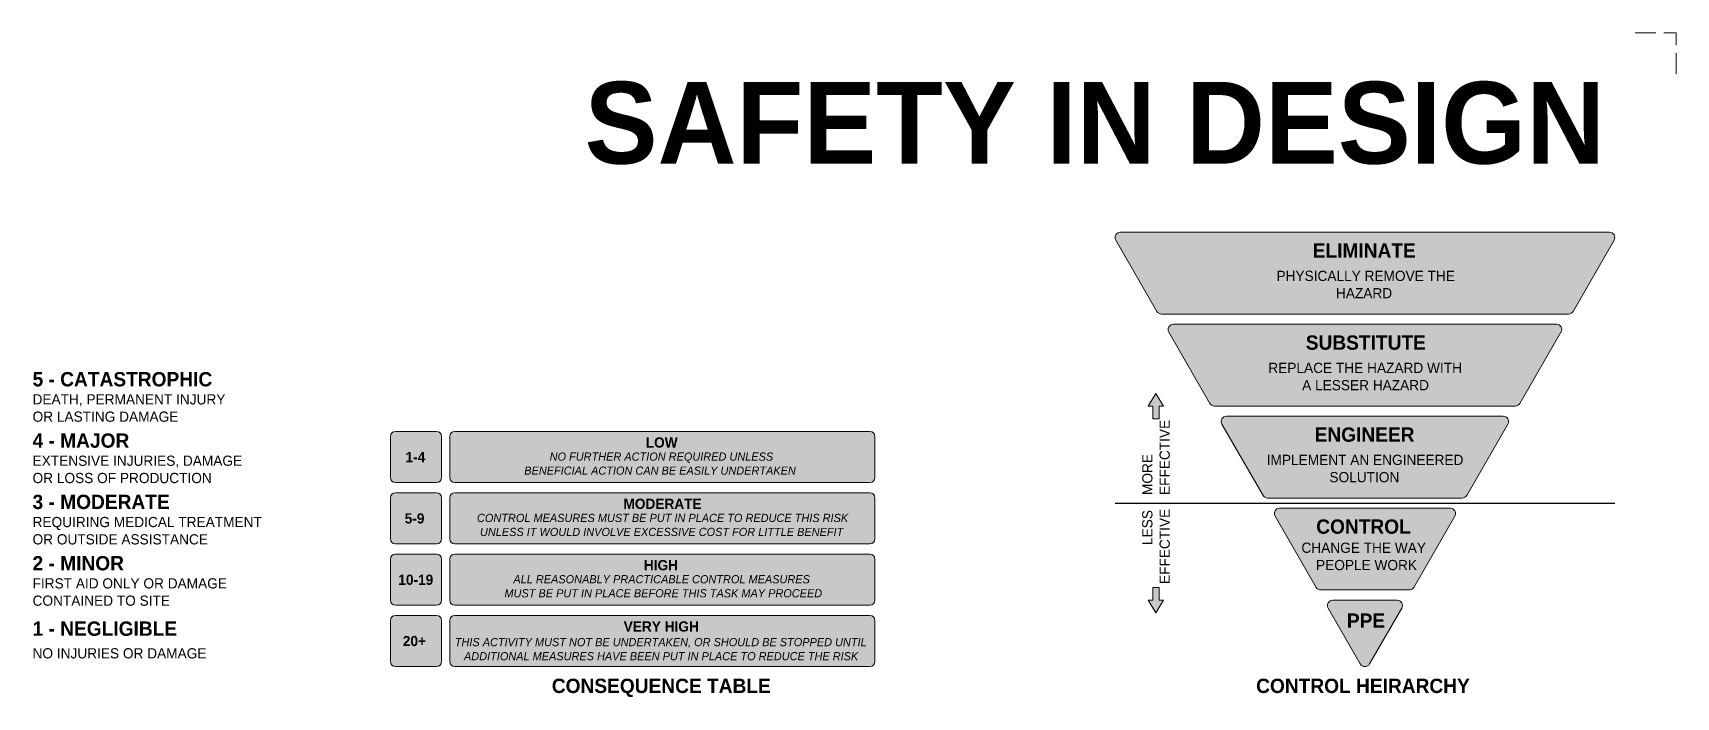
# Model space of a CAD drawing. Header units: millimetres. Extents: x 1155 to 1947, y 2420 to 2582.
# Drawn here: x 1544.9 to 1946.9, y 2419.9 to 2582.4 of the extents above; entities that cross this region are included whole.
import ezdxf

# ---------------------------------------------------------------- set-up
doc = ezdxf.new("R2010")
doc.units = ezdxf.units.MM
doc.linetypes.add('Dash', pattern=[7, 5, -2])
for name, color, linetype, lineweight in [('A-000-T_TEXT', 231, 'Continuous', 13), ('A-010-M_LINE', 90, 'Continuous', 13), ('A-010-M_LINE-T', 151, 'Continuous', 13), ('Z-060-M_DETAIL', 92, 'Continuous', 25), ('Z-200_P_REF_PLANE', 111, 'Dash', 13)]:
    doc.layers.add(name, color=color, linetype=linetype, lineweight=lineweight)
doc.styles.add('Figtree', font='', dxfattribs={"height": 2.5})
doc.styles.add('Figtree SemiBold_B', font='', dxfattribs={"height": 2.5})
doc.styles.add('Figtree SemiBold_B_1', font='', dxfattribs={"height": 3.5})
doc.styles.add('Figtree SemiBold_B_2', font='', dxfattribs={"height": 20})
doc.styles.add('Figtree_I', font='', dxfattribs={"height": 2})
doc.styles.get('Figtree').set_extended_font_data('Figtree')
doc.styles.get('Figtree SemiBold_B').set_extended_font_data('Figtree SemiBold', bold=True)
doc.styles.get('Figtree SemiBold_B_1').set_extended_font_data('Figtree SemiBold', bold=True)
doc.styles.get('Figtree SemiBold_B_2').set_extended_font_data('Figtree SemiBold', bold=True)
doc.styles.get('Figtree_I').set_extended_font_data('Figtree', italic=True)

msp = doc.modelspace()

# ---------------------------------------------------------------- hatches: boundary and pattern name
at = {"layer": 'Z-060-M_DETAIL'}
for color, points in [(133, [(1920.55, 2513.65), (1920.89, 2513.69), (1921.2, 2513.82), (1921.47, 2514.03), (1921.68, 2514.3), (1931.72, 2531.7), (1931.85, 2532.01), (1931.9, 2532.35), (1931.85, 2532.68), (1931.72, 2533), (1931.52, 2533.26), (1931.25, 2533.47), (1930.93, 2533.6), (1930.6, 2533.65), (1810.94, 2533.65), (1810.6, 2533.6), (1810.29, 2533.47), (1810.02, 2533.26), (1809.81, 2533), (1809.68, 2532.68), (1809.64, 2532.35), (1809.68, 2532.01), (1809.81, 2531.7), (1819.86, 2514.3), (1820.07, 2514.03), (1820.33, 2513.82), (1820.65, 2513.69), (1820.98, 2513.65), (1828.72, 2513.65)]), (133, [(1907.56, 2491.15), (1907.9, 2491.19), (1908.21, 2491.32), (1908.48, 2491.53), (1908.69, 2491.8), (1918.73, 2509.2), (1918.86, 2509.51), (1918.91, 2509.85), (1918.86, 2510.18), (1918.73, 2510.5), (1918.53, 2510.76), (1918.26, 2510.97), (1917.94, 2511.1), (1917.61, 2511.15), (1823.93, 2511.15), (1823.59, 2511.1), (1823.28, 2510.97), (1823.01, 2510.76), (1822.8, 2510.5), (1822.67, 2510.18), (1822.63, 2509.85), (1822.67, 2509.51), (1822.8, 2509.2), (1832.85, 2491.8), (1833.06, 2491.53), (1833.32, 2491.32), (1833.64, 2491.19), (1833.97, 2491.15), (1886.54, 2491.15)]), (133, [(1820.41, 2488.02), (1820.41, 2491.11), (1821.49, 2491.11), (1819.64, 2494.2), (1817.78, 2491.11), (1818.87, 2491.11), (1818.87, 2488.02)]), (41, [(1894.57, 2468.65), (1894.91, 2468.69), (1895.22, 2468.82), (1895.49, 2469.03), (1895.7, 2469.3), (1905.74, 2486.7), (1905.87, 2487.01), (1905.92, 2487.35), (1905.87, 2487.68), (1905.74, 2488), (1905.54, 2488.26), (1905.27, 2488.47), (1904.95, 2488.6), (1904.62, 2488.65), (1836.92, 2488.65), (1836.58, 2488.6), (1836.27, 2488.47), (1836, 2488.26), (1835.79, 2488), (1835.66, 2487.68), (1835.62, 2487.35), (1835.66, 2487.01), (1835.79, 2486.7), (1845.84, 2469.3), (1846.05, 2469.03), (1846.32, 2468.82), (1846.63, 2468.69), (1846.97, 2468.65), (1886.54, 2468.65)]), (133, [(1643.65, 2472.42), (1643.97, 2472.46), (1644.27, 2472.58), (1644.53, 2472.78), (1644.73, 2473.04), (1644.86, 2473.34), (1644.9, 2473.67), (1644.9, 2483.67), (1644.86, 2483.99), (1644.73, 2484.29), (1644.53, 2484.55), (1644.27, 2484.75), (1643.97, 2484.87), (1643.65, 2484.92), (1633.65, 2484.92), (1633.32, 2484.87), (1633.02, 2484.75), (1632.76, 2484.55), (1632.57, 2484.29), (1632.44, 2483.99), (1632.4, 2483.67), (1632.4, 2473.67), (1632.44, 2473.34), (1632.57, 2473.04), (1632.76, 2472.78), (1633.02, 2472.58), (1633.32, 2472.46), (1633.65, 2472.42)]), (41, [(1713.09, 2472.42), (1749.63, 2472.42), (1749.95, 2472.46), (1750.26, 2472.58), (1750.51, 2472.78), (1750.71, 2473.04), (1750.84, 2473.34), (1750.88, 2473.67), (1750.88, 2483.67), (1750.84, 2483.99), (1750.71, 2484.29), (1750.51, 2484.55), (1750.26, 2484.75), (1749.95, 2484.87), (1749.63, 2484.92), (1648.15, 2484.92), (1647.82, 2484.87), (1647.52, 2484.75), (1647.26, 2484.55), (1647.07, 2484.29), (1646.94, 2483.99), (1646.9, 2483.67), (1646.9, 2473.67), (1646.94, 2473.34), (1647.07, 2473.04), (1647.26, 2472.78), (1647.52, 2472.58), (1647.82, 2472.46), (1648.15, 2472.42), (1655.27, 2472.42)]), (41, [(1633.65, 2457.42), (1643.65, 2457.42), (1643.97, 2457.46), (1644.27, 2457.58), (1644.53, 2457.78), (1644.73, 2458.04), (1644.86, 2458.34), (1644.9, 2458.67), (1644.9, 2468.67), (1644.86, 2468.99), (1644.73, 2469.29), (1644.53, 2469.55), (1644.27, 2469.75), (1643.97, 2469.87), (1643.65, 2469.92), (1633.65, 2469.92), (1633.32, 2469.87), (1633.02, 2469.75), (1632.76, 2469.55), (1632.57, 2469.29), (1632.44, 2468.99), (1632.4, 2468.67), (1632.4, 2458.67), (1632.44, 2458.34), (1632.57, 2458.04), (1632.76, 2457.78), (1633.02, 2457.58), (1633.32, 2457.46)]), (41, [(1648.15, 2457.42), (1749.63, 2457.42), (1749.95, 2457.46), (1750.26, 2457.58), (1750.51, 2457.78), (1750.71, 2458.04), (1750.84, 2458.34), (1750.88, 2458.67), (1750.88, 2468.67), (1750.84, 2468.99), (1750.71, 2469.29), (1750.51, 2469.55), (1750.26, 2469.75), (1749.95, 2469.87), (1749.63, 2469.92), (1648.15, 2469.92), (1647.82, 2469.87), (1647.52, 2469.75), (1647.26, 2469.55), (1647.07, 2469.29), (1646.94, 2468.99), (1646.9, 2468.67), (1646.9, 2458.67), (1646.94, 2458.34), (1647.07, 2458.04), (1647.26, 2457.78), (1647.52, 2457.58), (1647.82, 2457.46)]), (21, [(1881.58, 2446.15), (1881.92, 2446.19), (1882.23, 2446.32), (1882.5, 2446.53), (1882.71, 2446.8), (1892.75, 2464.2), (1892.88, 2464.51), (1892.93, 2464.85), (1892.88, 2465.18), (1892.75, 2465.5), (1892.55, 2465.76), (1892.28, 2465.97), (1891.96, 2466.1), (1891.63, 2466.15), (1849.91, 2466.15), (1849.57, 2466.1), (1849.26, 2465.97), (1848.99, 2465.76), (1848.78, 2465.5), (1848.65, 2465.18), (1848.61, 2464.85), (1848.65, 2464.51), (1848.78, 2464.2), (1858.83, 2446.8), (1859.04, 2446.53), (1859.31, 2446.32), (1859.62, 2446.19), (1859.96, 2446.15)]), (21, [(1643.65, 2442.42), (1643.97, 2442.46), (1644.27, 2442.58), (1644.53, 2442.78), (1644.73, 2443.04), (1644.86, 2443.34), (1644.9, 2443.67), (1644.9, 2453.67), (1644.86, 2453.99), (1644.73, 2454.29), (1644.53, 2454.55), (1644.27, 2454.75), (1643.97, 2454.87), (1643.65, 2454.92), (1633.65, 2454.92), (1633.32, 2454.87), (1633.02, 2454.75), (1632.76, 2454.55), (1632.57, 2454.29), (1632.44, 2453.99), (1632.4, 2453.67), (1632.4, 2443.67), (1632.44, 2443.34), (1632.57, 2443.04), (1632.76, 2442.78), (1633.02, 2442.58), (1633.32, 2442.46), (1633.65, 2442.42)]), (41, [(1655.27, 2442.42), (1749.63, 2442.42), (1749.95, 2442.46), (1750.26, 2442.58), (1750.51, 2442.78), (1750.71, 2443.04), (1750.84, 2443.34), (1750.88, 2443.67), (1750.88, 2453.67), (1750.84, 2453.99), (1750.71, 2454.29), (1750.51, 2454.55), (1750.26, 2454.75), (1749.95, 2454.87), (1749.63, 2454.92), (1648.15, 2454.92), (1647.82, 2454.87), (1647.52, 2454.75), (1647.26, 2454.55), (1647.07, 2454.29), (1646.94, 2453.99), (1646.9, 2453.67), (1646.9, 2443.67), (1646.94, 2443.34), (1647.07, 2443.04), (1647.26, 2442.78), (1647.52, 2442.58), (1647.82, 2442.46), (1648.15, 2442.42)]), (13, [(1819.64, 2440.59), (1821.49, 2443.68), (1820.41, 2443.68), (1820.41, 2446.77), (1818.87, 2446.77), (1818.87, 2443.68), (1817.78, 2443.68)]), (13, [(1870.77, 2427.42), (1871.1, 2427.46), (1871.42, 2427.59), (1871.69, 2427.8), (1871.89, 2428.07), (1879.76, 2441.7), (1879.89, 2442.01), (1879.94, 2442.35), (1879.89, 2442.68), (1879.76, 2443), (1879.56, 2443.26), (1879.29, 2443.47), (1878.97, 2443.6), (1878.64, 2443.65), (1862.9, 2443.65), (1862.56, 2443.6), (1862.25, 2443.47), (1861.98, 2443.26), (1861.77, 2443), (1861.64, 2442.68), (1861.6, 2442.35), (1861.64, 2442.01), (1861.77, 2441.7), (1869.64, 2428.07), (1869.85, 2427.8), (1870.12, 2427.59), (1870.43, 2427.46)]), (13, [(1643.65, 2427.42), (1643.97, 2427.46), (1644.27, 2427.58), (1644.53, 2427.78), (1644.73, 2428.04), (1644.86, 2428.34), (1644.9, 2428.67), (1644.9, 2438.67), (1644.86, 2438.99), (1644.73, 2439.29), (1644.53, 2439.55), (1644.27, 2439.75), (1643.97, 2439.87), (1643.65, 2439.92), (1633.65, 2439.92), (1633.32, 2439.87), (1633.02, 2439.75), (1632.76, 2439.55), (1632.57, 2439.29), (1632.44, 2438.99), (1632.4, 2438.67), (1632.4, 2428.67), (1632.44, 2428.34), (1632.57, 2428.04), (1632.76, 2427.78), (1633.02, 2427.58), (1633.32, 2427.46), (1633.65, 2427.42)]), (41, [(1749.63, 2427.42), (1749.95, 2427.46), (1750.26, 2427.58), (1750.51, 2427.78), (1750.71, 2428.04), (1750.84, 2428.34), (1750.88, 2428.67), (1750.88, 2438.67), (1750.84, 2438.99), (1750.71, 2439.29), (1750.51, 2439.55), (1750.26, 2439.75), (1749.95, 2439.87), (1749.63, 2439.92), (1648.15, 2439.92), (1647.82, 2439.87), (1647.52, 2439.75), (1647.26, 2439.55), (1647.07, 2439.29), (1646.94, 2438.99), (1646.9, 2438.67), (1646.9, 2428.67), (1646.94, 2428.34), (1647.07, 2428.04), (1647.26, 2427.78), (1647.52, 2427.58), (1647.82, 2427.46), (1648.15, 2427.42), (1713.09, 2427.42)])]:
    msp.add_hatch(color=color, dxfattribs=at).paths.add_polyline_path(points)

# ---------------------------------------------------------------- linework, layer by layer
at = {"layer": 'A-010-M_LINE', "lineweight": 25}
msp.add_line((1809.64, 2467.4), (1931.9, 2467.4), dxfattribs=at)
at = {"layer": 'A-010-M_LINE-T'}
for p, q in [((1930.6, 2533.65), (1810.94, 2533.65)), ((1809.81, 2531.7), (1819.86, 2514.3)), ((1921.68, 2514.3), (1931.72, 2531.7)), ((1820.98, 2513.65), (1920.55, 2513.65)), ((1822.8, 2509.2), (1832.85, 2491.8)), ((1917.61, 2511.15), (1823.93, 2511.15)), ((1908.69, 2491.8), (1918.73, 2509.2)), ((1819.64, 2494.2), (1817.78, 2491.11)), ((1821.49, 2491.11), (1819.64, 2494.2)), ((1817.78, 2491.11), (1818.87, 2491.11)), ((1818.87, 2491.11), (1818.87, 2488.02)), ((1820.41, 2488.02), (1820.41, 2491.11)), ((1820.41, 2491.11), (1821.49, 2491.11)), ((1833.97, 2491.15), (1907.56, 2491.15)), ((1904.62, 2488.65), (1836.92, 2488.65)), ((1643.65, 2484.92), (1633.65, 2484.92)), ((1749.63, 2484.92), (1648.15, 2484.92)), ((1818.87, 2488.02), (1820.41, 2488.02)), ((1835.79, 2486.7), (1845.84, 2469.3)), ((1895.7, 2469.3), (1905.74, 2486.7)), ((1632.4, 2483.67), (1632.4, 2473.67)), ((1644.9, 2473.67), (1644.9, 2483.67)), ((1646.9, 2483.67), (1646.9, 2473.67)), ((1750.88, 2473.67), (1750.88, 2483.67)), ((1633.65, 2472.42), (1643.65, 2472.42)), ((1648.15, 2472.42), (1749.63, 2472.42)), ((1632.4, 2468.67), (1632.4, 2458.67)), ((1643.65, 2469.92), (1633.65, 2469.92)), ((1644.9, 2458.67), (1644.9, 2468.67)), ((1646.9, 2468.67), (1646.9, 2458.67)), ((1749.63, 2469.92), (1648.15, 2469.92)), ((1750.88, 2458.67), (1750.88, 2468.67)), ((1846.97, 2468.65), (1894.57, 2468.65)), ((1848.78, 2464.2), (1858.83, 2446.8)), ((1891.63, 2466.15), (1849.91, 2466.15)), ((1882.71, 2446.8), (1892.75, 2464.2)), ((1633.65, 2457.42), (1643.65, 2457.42)), ((1648.15, 2457.42), (1749.63, 2457.42)), ((1632.4, 2453.67), (1632.4, 2443.67)), ((1643.65, 2454.92), (1633.65, 2454.92)), ((1644.9, 2443.67), (1644.9, 2453.67)), ((1646.9, 2453.67), (1646.9, 2443.67)), ((1749.63, 2454.92), (1648.15, 2454.92)), ((1750.88, 2443.67), (1750.88, 2453.67)), ((1820.41, 2446.77), (1818.87, 2446.77)), ((1818.87, 2446.77), (1818.87, 2443.68)), ((1820.41, 2443.68), (1820.41, 2446.77)), ((1859.96, 2446.15), (1881.58, 2446.15)), ((1633.65, 2442.42), (1643.65, 2442.42)), ((1648.15, 2442.42), (1749.63, 2442.42)), ((1818.87, 2443.68), (1817.78, 2443.68)), ((1817.78, 2443.68), (1819.64, 2440.59)), ((1819.64, 2440.59), (1821.49, 2443.68)), ((1821.49, 2443.68), (1820.41, 2443.68)), ((1861.77, 2441.7), (1869.64, 2428.07)), ((1878.64, 2443.65), (1862.9, 2443.65)), ((1871.89, 2428.07), (1879.76, 2441.7)), ((1632.4, 2438.67), (1632.4, 2428.67)), ((1643.65, 2439.92), (1633.65, 2439.92)), ((1644.9, 2428.67), (1644.9, 2438.67)), ((1646.9, 2438.67), (1646.9, 2428.67)), ((1749.63, 2439.92), (1648.15, 2439.92)), ((1750.88, 2428.67), (1750.88, 2438.67)), ((1633.65, 2427.42), (1643.65, 2427.42)), ((1648.15, 2427.42), (1749.63, 2427.42))]:
    msp.add_line(p, q, dxfattribs=at)
for centre, radius, start, end in [((1810.94, 2532.35), 1.3, 90, 210), ((1930.6, 2532.35), 1.3, 330, 90), ((1820.98, 2514.95), 1.3, 210, 270), ((1920.55, 2514.95), 1.3, 270, 330), ((1823.93, 2509.85), 1.3, 90, 210), ((1917.61, 2509.85), 1.3, 330, 90), ((1833.97, 2492.45), 1.3, 210, 270), ((1836.92, 2487.35), 1.3, 90, 210), ((1904.62, 2487.35), 1.3, 330, 90), ((1907.56, 2492.45), 1.3, 270, 330), ((1633.65, 2483.67), 1.25, 90, 180), ((1643.65, 2483.67), 1.25, 0, 90), ((1648.15, 2483.67), 1.25, 90, 180), ((1749.63, 2483.67), 1.25, 0, 90), ((1633.65, 2473.67), 1.25, 180, 270), ((1643.65, 2473.67), 1.25, 270, 360), ((1648.15, 2473.67), 1.25, 180, 270), ((1749.63, 2473.67), 1.25, 270, 0), ((1633.65, 2468.67), 1.25, 90, 180), ((1643.65, 2468.67), 1.25, 0, 90), ((1648.15, 2468.67), 1.25, 90, 180), ((1749.63, 2468.67), 1.25, 0, 90), ((1846.97, 2469.95), 1.3, 210, 270), ((1894.57, 2469.95), 1.3, 270, 330), ((1849.91, 2464.85), 1.3, 90, 210), ((1891.63, 2464.85), 1.3, 330, 90), ((1633.65, 2458.67), 1.25, 180, 270), ((1643.65, 2458.67), 1.25, 270, 360), ((1648.15, 2458.67), 1.25, 180, 270), ((1749.63, 2458.67), 1.25, 270, 0), ((1633.65, 2453.67), 1.25, 90, 180), ((1643.65, 2453.67), 1.25, 0, 90), ((1648.15, 2453.67), 1.25, 90, 180), ((1749.63, 2453.67), 1.25, 0, 90), ((1859.96, 2447.45), 1.3, 210, 270), ((1881.58, 2447.45), 1.3, 270, 330), ((1633.65, 2443.67), 1.25, 180, 270), ((1643.65, 2443.67), 1.25, 270, 360), ((1648.15, 2443.67), 1.25, 180, 270), ((1749.63, 2443.67), 1.25, 270, 0), ((1862.9, 2442.35), 1.3, 90, 210), ((1878.64, 2442.35), 1.3, 330, 90), ((1633.65, 2438.67), 1.25, 90, 180), ((1643.65, 2438.67), 1.25, 0, 90), ((1648.15, 2438.67), 1.25, 90, 180), ((1749.63, 2438.67), 1.25, 0, 90), ((1633.65, 2428.67), 1.25, 180, 270), ((1643.65, 2428.67), 1.25, 270, 0), ((1648.15, 2428.67), 1.25, 180, 270), ((1749.63, 2428.67), 1.25, 270, 0), ((1870.77, 2428.72), 1.3, 210, 330)]:
    msp.add_arc(centre, radius, start, end, dxfattribs=at)
at = {"layer": 'Z-200_P_REF_PLANE'}
for p in [(1936.9, 2582.42), (1946.9, 2572.42)]:
    msp.add_line(p, (1946.9, 2582.42), dxfattribs=at)

# ---------------------------------------------------------------- texts
at = {"layer": 'A-000-T_TEXT', "color": 240, "insert": (1679.89, 2570.44), "char_height": 20, "width": 307.9282, "attachment_point": 1, "style": 'Figtree SemiBold_B_2'}
msp.add_mtext('SAFETY IN DESIGN', dxfattribs=at)
at = {"layer": 'A-000-T_TEXT', "color": 7, "attachment_point": 1}
for s, insert, char_height, width, style in [('ELIMINATE', (1857.99, 2530.91), 3.5, 31.0253, 'Figtree SemiBold_B_1'), ('PHYSICALLY REMOVE THE ', (1849.13, 2524.23), 2.5, 53.6329, 'Figtree'), ('HAZARD', (1863.68, 2520), 2.5, 17.2363, 'Figtree'), ('SUBSTITUTE', (1856.3, 2508.41), 3.5, 35.1139, 'Figtree SemiBold_B_1'), ('REPLACE THE HAZARD WITH ', (1847.14, 2501.73), 2.5, 58.2025, 'Figtree'), ('5 - CATASTROPHIC', (1544.84, 2499.45), 3.5, 54.7553, 'Figtree SemiBold_B_1'), ('A LESSER HAZARD', (1855.41, 2497.5), 2.5, 37.3586, 'Figtree'), ('DEATH, PERMANENT INJURY', (1544.84, 2494.03), 2.5, 57.0802, 'Figtree'), ('OR LASTING DAMAGE', (1544.84, 2489.8), 2.5, 43.692, 'Figtree'), ('4 - MAJOR', (1544.84, 2484.45), 3.5, 30.2236, 'Figtree SemiBold_B_1'), ('ENGINEER', (1858.45, 2485.91), 3.5, 29.9029, 'Figtree SemiBold_B_1'), ('LOW', (1694.84, 2483.48), 2.5, 9.7004, 'Figtree SemiBold_B'), ('EXTENSIVE INJURIES, DAMAGE', (1544.84, 2479.02), 2.5, 61.8903, 'Figtree'), ('1-4', (1636.07, 2479.91), 2.5, 6.173, 'Figtree SemiBold_B'), ('BENEFICIAL ACTION CAN BE EASILY UNDERTAKEN', (1665.12, 2476.35), 2, 81.8523, 'Figtree_I'), ('NO FURTHER ACTION REQUIRED UNLESS', (1671.33, 2479.78), 2, 66.7004, 'Figtree_I'), ('IMPLEMENT AN ENGINEERED', (1846.75, 2479.23), 2.5, 58.2827, 'Figtree'), ('OR LOSS OF PRODUCTION', (1544.84, 2474.79), 2.5, 52.8312, 'Figtree'), ('SOLUTION', (1862.09, 2475), 2.5, 21.1645, 'Figtree'), ('3 - MODERATE', (1544.84, 2469.45), 3.5, 41.2067, 'Figtree SemiBold_B_1'), ('MODERATE', (1689.39, 2468.48), 2.5, 22.9283, 'Figtree SemiBold_B'), ('5-9', (1635.87, 2464.91), 2.5, 6.654, 'Figtree SemiBold_B'), ('CONTROL MEASURES MUST BE PUT IN PLACE TO REDUCE THIS RISK ', (1653.56, 2464.78), 2, 110.713, 'Figtree_I'), ('REQUIRING MEDICAL TREATMENT', (1544.84, 2464.02), 2.5, 67.5021, 'Figtree'), ('UNLESS IT WOULD INVOLVE EXCESSIVE COST FOR LITTLE BENEFIT', (1654.29, 2461.35), 2, 107.9873, 'Figtree_I'), ('CONTROL', (1858.85, 2463.41), 3.5, 28.9409, 'Figtree SemiBold_B_1'), ('OR OUTSIDE ASSISTANCE', (1544.84, 2459.79), 2.5, 51.7088, 'Figtree'), ('CHANGE THE WAY', (1855.24, 2457.73), 2.5, 37.7595, 'Figtree'), ('2 - MINOR', (1544.84, 2454.45), 3.5, 28.8607, 'Figtree SemiBold_B_1'), ('PEOPLE WORK', (1858.81, 2453.5), 2.5, 29.1013, 'Figtree'), ('FIRST AID ONLY OR DAMAGE', (1544.84, 2449.02), 2.5, 57.4008, 'Figtree'), ('10-19', (1634.31, 2449.91), 2.5, 10.4219, 'Figtree SemiBold_B'), ('ALL REASONABLY PRACTICABLE CONTROL MEASURES ', (1662.46, 2449.78), 2, 89.1476, 'Figtree_I'), ('CONTAINED TO SITE', (1544.84, 2444.79), 2.5, 40.8861, 'Figtree'), ('MUST BE PUT IN PLACE BEFORE THIS TASK MAY PROCEED', (1660.28, 2446.35), 2, 93.5569, 'Figtree_I'), ('PPE', (1866.35, 2440.41), 3.5, 10.7426, 'Figtree SemiBold_B_1'), ('1 - NEGLIGIBLE', (1544.84, 2438.45), 3.5, 42.0084, 'Figtree SemiBold_B_1'), ('20+', (1635.41, 2434.91), 2.5, 7.7764, 'Figtree SemiBold_B'), ('THIS ACTIVITY MUST NOT BE UNDERTAKEN, OR SHOULD BE STOPPED UNTIL ', (1648.13, 2434.4), 2, 123.8607, 'Figtree_I'), ('NO INJURIES OR DAMAGE', (1544.84, 2431.91), 2.5, 52.0295, 'Figtree'), ('ADDITIONAL MEASURES HAVE BEEN PUT IN PLACE TO REDUCE THE RISK', (1650.38, 2430.96), 2, 117.5274, 'Figtree_I'), ('CONSEQUENCE TABLE', (1671.86, 2424.45), 3.5, 65.4177, 'Figtree SemiBold_B_1'), ('CONTROL HEIRARCHY', (1844.16, 2424.45), 3.5, 64.5358, 'Figtree SemiBold_B_1')]:
    msp.add_mtext(s, dxfattribs=dict(at, insert=insert, char_height=char_height, width=width, style=style))
at = {"layer": 'A-000-T_TEXT', "color": 7, "char_height": 2.5, "attachment_point": 1, "rotation": 90, "style": 'Figtree'}
for s, insert, width in [('EFFECTIVE', (1820.53, 2469.38), 21.5654), ('MORE', (1816.29, 2469.38), 12.0253), ('LESS', (1816.29, 2457.15), 10.0211), ('EFFECTIVE', (1820.53, 2447.62), 21.5654)]:
    msp.add_mtext(s, dxfattribs=dict(at, insert=insert, width=width))
at = {"layer": 'A-000-T_TEXT', "color": 242, "char_height": 2.5, "attachment_point": 1, "style": 'Figtree SemiBold_B'}
for s, insert, width in [('HIGH', (1694.38, 2453.48), 10.8228), ('VERY HIGH', (1689.44, 2438.48), 22.7679)]:
    msp.add_mtext(s, dxfattribs=dict(at, insert=insert, width=width))

doc.saveas('drawing.dxf')
